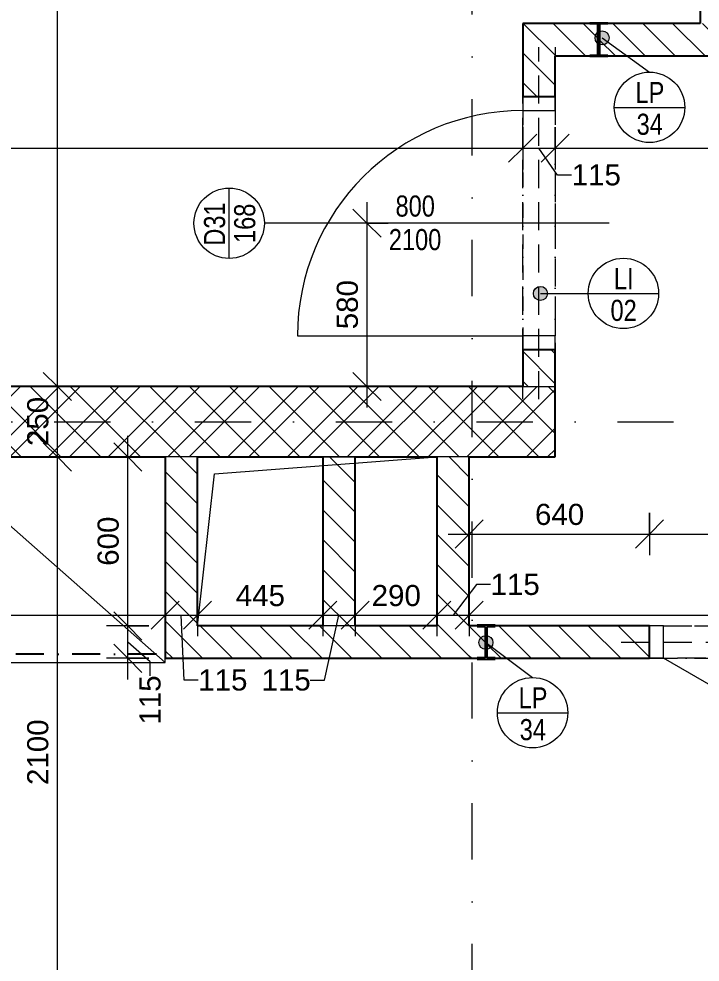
# Model space of a CAD drawing. Header units: millimetres. Extents: x -8380 to 43341, y -2985 to 58543.
# Drawn here: x 13661 to 16081, y 48883 to 52234 of the extents above; entities that cross this region are included whole.
import ezdxf

# ---------------------------------------------------------------- set-up
doc = ezdxf.new("R2010")
doc.units = ezdxf.units.MM
for name, pattern in [('HA_Dash_3mm-S1mm', [150, 100, -50]), ('HA_DashDot_10mm-S3mm', [500, 200, -150, 0, -150]), ('HA_DashDot_2_2mm-S0_6mm', [110, 50, -30, 0, -30]), ('HA_DashDot_4mm-S1mm', [200, 100, -50, 0, -50])]:
    doc.linetypes.add(name, pattern=pattern)
for name, color, linetype, lineweight in [('A-____-____-DIMS', 9, 'Continuous', 5), ('A-____-____-DIMS-50', 9, 'Continuous', 5), ('A-DETL-GENF-OTLN', 9, 'Continuous', 9), ('A-DOOR-____-IDEN', 9, 'Continuous', 9), ('A-DOOR-____-MCUT', 9, 'HA_DashDot_2_2mm-S0_6mm', 9), ('A-DOOR-____-OTLN', 9, 'Continuous', 9), ('A-DOOR-FRAM-MCUT', 9, 'Continuous', 9), ('A-FLOR-____-OVHD', 9, 'HA_DashDot_4mm-S1mm', 25), ('A-GENM-____-HDLN', 9, 'HA_Dash_3mm-S1mm', 9), ('A-GENM-____-IDEN', 9, 'Continuous', 9), ('A-GENM-____-OTLN', 9, 'Continuous', 9), ('A-WALL-____-MCUT', 9, 'Continuous', 25), ('A-WALL-____-PATT', 9, 'Continuous', 25), ('I-FURN-____-OTLN', 9, 'Continuous', 9), ('I-WALL-____-MCUT', 9, 'Continuous', 25), ('S-COLS-____-MCUT', 9, 'Continuous', 25), ('S-COLS-____-OTLN', 9, 'Continuous', 9), ('S-GRID-____-OTLN', 9, 'Continuous', 5)]:
    doc.layers.add(name, color=color, linetype=linetype, lineweight=lineweight)
doc.styles.add('Arial_1', font='arial.ttf', dxfattribs={"height": 75})
doc.styles.add('Arial_2', font='arial.ttf', dxfattribs={"width": 0.8, "height": 75})
doc.dimstyles.new('Inner_Dimensions_1', dxfattribs={"dimscale": 304.8, "dimtxt": 76.519455, "dimasz": 0.328084, "dimexe": 0.246063, "dimexo": 0.0625, "dimgap": 0.032808, "dimtad": 1, "dimdec": 0, "dimzin": 0, "dimdsep": 46, "dimtxsty": 'Arial_1', "dimblk1": 'OBLIQUE', "dimblk2": 'OBLIQUE', "dimsah": 1, "dimcen": 0.09, "dimdle": 0.246063, "dimazin": 0, "dimtfac": 1, "dimtdec": 4, "dimtix": 1, "dimtmove": 0, "dimatfit": 3, "dimfxl": 0.246063, "dimfxlon": 1, "dimtvp": 1, "dimtolj": 1, "dimtzin": 0, "dimlwd": 9, "dimlwe": 9, "dimarcsym": 2})
doc.dimstyles.new('Inner_Dimensions_2', dxfattribs={"dimscale": 304.8, "dimtxt": 76.519455, "dimasz": 0.328084, "dimexe": 0.246063, "dimexo": 0.0625, "dimgap": 0.032808, "dimtad": 1, "dimdec": 0, "dimzin": 0, "dimdsep": 46, "dimtxsty": 'Arial_1', "dimblk1": 'OBLIQUE', "dimblk2": 'OBLIQUE', "dimsah": 1, "dimcen": 0.09, "dimdle": 0.246063, "dimazin": 0, "dimtfac": 1, "dimtdec": 4, "dimtix": 1, "dimtmove": 1, "dimatfit": 3, "dimfxl": 0.246063, "dimfxlon": 1, "dimtvp": 1, "dimtolj": 1, "dimtzin": 0, "dimlwd": 9, "dimlwe": 9, "dimarcsym": 2})
pattern_1 = [(135, (0, 0), (-53.03301, -53.03301), [])]

# ---------------------------------------------------------------- blocks, each defined once
blk = doc.blocks.new('HA_DR_Single_Swing_Solid - In_BJ_800x2100-2124338-DPS_3NP - B')
at = {"layer": 'A-DOOR-____-MCUT'}
for p, q in [((-400, 57.5), (400, 57.5)), ((-400, -57.5), (400, -57.5))]:
    blk.add_line(p, q, dxfattribs=at)
at = {"layer": 'A-DOOR-____-OTLN', "lineweight": 5}
blk.add_line((400, -857.5), (400, -57.5), dxfattribs=at)
blk.add_arc((400, -57.5), 800, 180, 270, dxfattribs=at)
at = {"layer": 'A-DOOR-FRAM-MCUT'}
for p, q in [((-400, 57.5), (-450, 57.5)), ((-400, -57.5), (-400, 57.5)), ((450, 57.5), (400, 57.5)), ((400, 57.5), (400, -57.5)), ((-450, -57.5), (-400, -57.5)), ((400, -57.5), (450, -57.5))]:
    blk.add_line(p, q, dxfattribs=at)
blk = doc.blocks.new('HA_DR_Double_Swing_Solid - In_BJ_1200x2100_800-1670800-DPS_3NP - B')
at = {"layer": 'A-DOOR-____-MCUT'}
for p, q in [((-600, 57.5), (600, 57.5)), ((-600, -57.5), (600, -57.5))]:
    blk.add_line(p, q, dxfattribs=at)
at = {"layer": 'A-DOOR-____-OTLN', "lineweight": 5}
for p, q in [((-253.6, -257.5), (-600, -57.5)), ((600, -857.5), (600, -57.5))]:
    blk.add_line(p, q, dxfattribs=at)
for centre, radius, start, end in [((-600, -57.5), 400, 330, 0), ((600, -57.5), 800, 180, 270)]:
    blk.add_arc(centre, radius, start, end, dxfattribs=at)
at = {"layer": 'A-DOOR-FRAM-MCUT'}
for p, q in [((-600, 57.5), (-650, 57.5)), ((-600, -57.5), (-600, 57.5)), ((650, 57.5), (600, 57.5)), ((600, 57.5), (600, -57.5)), ((-650, -57.5), (-600, -57.5)), ((600, -57.5), (650, -57.5))]:
    blk.add_line(p, q, dxfattribs=at)
blk = doc.blocks.new('NAB_Šatní_skříň_ADNS - 730x2000xšířka-1716086-DPS_3NP - B')
at = {"layer": 'I-FURN-____-OTLN'}
for p, q in [((0, 730), (827.5, 0)), ((1655, 730), (0, 730)), ((0, 730), (0, 715.3)), ((827.5, 0), (1655, 730))]:
    blk.add_line(p, q, dxfattribs=at)
blk = doc.blocks.new('HA_GM_Shaft_Rectangle - Default-2138727-DPS_3NP - B')
at = {"layer": 'A-DETL-GENF-OTLN'}
for p, q in [((60, -60), (850, 0)), ((0, -600.3), (60, -60))]:
    blk.add_line(p, q, dxfattribs=at)
at = {"layer": 'A-GENM-____-OTLN'}
for p, q in [((0, -600.3), (0, 0)), ((0, 0), (850, 0)), ((850, 0), (850, -600.3)), ((850, -600.3), (0, -600.3))]:
    blk.add_line(p, q, dxfattribs=at)
blk = doc.blocks.new('TB_Porotherm KP11_5_1500mm - TB_Porotherm KP11_5_1500mm-1920557-DPS_3NP - B')
at = {"layer": 'A-GENM-____-HDLN'}
for p, q in [((-750, 57.5), (750, 57.5)), ((-750, 0), (750, 0)), ((750, -57.5), (-750, -57.5))]:
    blk.add_line(p, q, dxfattribs=at)
blk = doc.blocks.new('TB_Porotherm KP11_5_1250mm - TB_Porotherm KP11_5_1250mm-1919733-DPS_3NP - B')
at = {"layer": 'A-GENM-____-HDLN'}
for p, q in [((-625, 57.5), (625, 57.5)), ((-625, 0), (625, 0)), ((625, -57.5), (-625, -57.5))]:
    blk.add_line(p, q, dxfattribs=at)
blk = doc.blocks.new('HA_sCO_I_Parallel - IPE 120-2045981-DPS_3NP - B')
at = {"layer": 'S-COLS-____-MCUT'}
for p, q in [((32, 60), (-32, 60)), ((-32, 60), (-32, 55.6)), ((-32, 55.6), (-3.15, 55.6)), ((-3.15, 55.6), (-3.15, -55.6)), ((3.15, -55.6), (3.15, 55.6)), ((3.15, 55.6), (32, 55.6)), ((32, 55.6), (32, 60)), ((-32, -55.6), (-32, -60)), ((-3.15, -55.6), (-32, -55.6)), ((-32, -60), (32, -60)), ((32, -55.6), (3.15, -55.6)), ((32, -60), (32, -55.6))]:
    blk.add_line(p, q, dxfattribs=at)
blk = doc.blocks.new('HA_sCO_I_Parallel - IPE 120-1899490-DPS_3NP - B')
at = {"layer": 'S-COLS-____-MCUT'}
for p, q in [((-32, 60), (32, 60)), ((-32, 55.6), (-32, 60)), ((-3.15, 55.6), (-32, 55.6)), ((-3.15, -55.6), (-3.15, 55.6)), ((3.15, 55.6), (3.15, -55.6)), ((32, 55.6), (3.15, 55.6)), ((32, 60), (32, 55.6)), ((-32, -55.6), (-3.15, -55.6)), ((-32, -60), (-32, -55.6)), ((32, -60), (-32, -60)), ((3.15, -55.6), (32, -55.6)), ((32, -55.6), (32, -60))]:
    blk.add_line(p, q, dxfattribs=at)
blk = doc.blocks.new('DIMBLOCK37-DPS_3NP - B')
at = {"layer": 'A-____-____-DIMS-50', "lineweight": 9}
for p, q in [((11325.7, 51849.1), (11325.7, 51699.1)), ((11325.7, 51774.1), (11325.7, 51849.1)), ((15450.7, 51849.1), (15450.7, 51699.1)), ((15450.7, 51774.1), (15450.7, 51849.1)), ((11325.7, 51774.1), (11375.7, 51824.1)), ((15450.7, 51774.1), (15500.7, 51824.1)), ((11325.7, 51774.1), (11275.7, 51724.1)), ((11325.7, 51774.1), (15450.7, 51774.1)), ((15450.7, 51774.1), (15400.7, 51724.1))]:
    blk.add_line(p, q, dxfattribs=at)
at = {"layer": 'A-____-____-DIMS-50', "color": 0, "lineweight": 9, "insert": (13272.8, 51881.5), "char_height": 75, "width": 276.883, "attachment_point": 1, "line_spacing_factor": 0.941778, "style": 'Arial_1'}
blk.add_mtext('4125', dxfattribs=at)
blk = doc.blocks.new('_Oblique')
at = {"color": 0, "linetype": 'ByBlock', "lineweight": -2}
blk.add_line((-0.5, -0.5), (0.5, 0.5), dxfattribs=at)
blk = doc.blocks.new('DIMBLOCK38-DPS_3NP - B')
at = {"layer": 'A-____-____-DIMS-50', "lineweight": 9}
for p, q in [((15450.7, 51849.1), (15450.7, 51699.1)), ((15450.7, 51774.1), (15450.7, 51849.1)), ((15565.7, 51849.1), (15565.7, 51699.1)), ((15565.7, 51774.1), (15565.7, 51849.1)), ((15450.7, 51774.1), (15500.7, 51824.1)), ((15565.7, 51774.1), (15615.7, 51824.1)), ((15450.7, 51774.1), (15400.7, 51724.1)), ((15450.7, 51774.1), (15565.7, 51774.1)), ((15574.5, 51678.8), (15508.2, 51774.1)), ((15565.7, 51774.1), (15515.7, 51724.1)), ((15624.5, 51678.8), (15574.5, 51678.8))]:
    blk.add_line(p, q, dxfattribs=at)
at = {"layer": 'A-____-____-DIMS-50', "color": 0, "lineweight": 9, "insert": (15624.5, 51717.3), "char_height": 75, "width": 207.662, "attachment_point": 1, "line_spacing_factor": 0.941778, "style": 'Arial_1'}
blk.add_mtext('115', dxfattribs=at)
blk = doc.blocks.new('DIMBLOCK39-DPS_3NP - B')
at = {"layer": 'A-____-____-DIMS-50', "lineweight": 9}
for p, q in [((15565.7, 51849.1), (15565.7, 51699.1)), ((15565.7, 51774.1), (15565.7, 51849.1)), ((17300.7, 51849.1), (17300.7, 51699.1)), ((17300.7, 51774.1), (17300.7, 51849.1)), ((15565.7, 51774.1), (15615.7, 51824.1)), ((17300.7, 51774.1), (17350.7, 51824.1)), ((15565.7, 51774.1), (15515.7, 51724.1)), ((15565.7, 51774.1), (17300.7, 51774.1)), ((17300.7, 51774.1), (17250.7, 51724.1))]:
    blk.add_line(p, q, dxfattribs=at)
at = {"layer": 'A-____-____-DIMS-50', "color": 0, "lineweight": 9, "insert": (16317.8, 51881.5), "char_height": 75, "width": 276.883, "attachment_point": 1, "line_spacing_factor": 0.941778, "style": 'Arial_1'}
blk.add_mtext('1735', dxfattribs=at)
blk = doc.blocks.new('HA_TAG_Door_TypeMark_wDimensions - Scale50_Left with Bouble-921048-DPS_3NP - B')
at = {"layer": 'A-DOOR-____-IDEN'}
for p, q in [((-2.5, 22), (2.5, 22)), ((0, -5), (0, 19.5))]:
    blk.add_line(p, q, dxfattribs=at)
blk.add_circle((0, 22), 2.5, dxfattribs=at)
blk = doc.blocks.new('DIMBLOCK126-DPS_3NP - B')
at = {"layer": 'A-____-____-DIMS-50', "lineweight": 9}
for p, q in [((14897.7, 51582.7), (14897.7, 50852.7)), ((14897.7, 51507.7), (14847.7, 51557.7)), ((14972.7, 51507.7), (14822.7, 51507.7)), ((14897.7, 51507.7), (14947.7, 51457.7)), ((14897.7, 51507.7), (14972.7, 51507.7)), ((14897.7, 50927.7), (14847.7, 50977.7)), ((14972.7, 50927.7), (14822.7, 50927.7)), ((14897.7, 50927.7), (14947.7, 50877.7)), ((14897.7, 50927.7), (14972.7, 50927.7))]:
    blk.add_line(p, q, dxfattribs=at)
at = {"layer": 'A-____-____-DIMS-50', "color": 0, "lineweight": 9, "insert": (14790.3, 51131.2), "char_height": 75, "width": 207.662, "attachment_point": 1, "rotation": 90, "line_spacing_factor": 0.941778, "style": 'Arial_1'}
blk.add_mtext('580', dxfattribs=at)
blk = doc.blocks.new('DIMBLOCK132-DPS_3NP - B')
at = {"layer": 'A-____-____-DIMS-50', "lineweight": 9}
for p, q in [((12525.7, 50190.5), (12525.7, 50040.5)), ((12525.7, 50115.5), (12525.7, 50190.5)), ((14180.7, 50190.5), (14180.7, 50040.5)), ((14180.7, 50115.5), (14180.7, 50190.5)), ((12525.7, 50115.5), (12575.7, 50165.5)), ((14180.7, 50115.5), (14230.7, 50165.5)), ((12525.7, 50115.5), (12475.7, 50065.5)), ((12525.7, 50115.5), (14180.7, 50115.5)), ((14180.7, 50115.5), (14130.7, 50065.5))]:
    blk.add_line(p, q, dxfattribs=at)
at = {"layer": 'A-____-____-DIMS-50', "color": 0, "lineweight": 9, "insert": (13237.8, 50222.9), "char_height": 75, "width": 276.883, "attachment_point": 1, "line_spacing_factor": 0.941778, "style": 'Arial_1'}
blk.add_mtext('1655', dxfattribs=at)
blk = doc.blocks.new('DIMBLOCK133-DPS_3NP - B')
at = {"layer": 'A-____-____-DIMS-50', "lineweight": 9}
for p, q in [((14180.7, 50190.5), (14180.7, 50040.5)), ((14180.7, 50115.5), (14180.7, 50190.5)), ((14295.7, 50190.5), (14295.7, 50040.5)), ((14295.7, 50115.5), (14295.7, 50190.5)), ((14180.7, 50115.5), (14230.7, 50165.5)), ((14295.7, 50115.5), (14345.7, 50165.5)), ((14180.7, 50115.5), (14130.7, 50065.5)), ((14180.7, 50115.5), (14295.7, 50115.5)), ((14248.4, 49884.4), (14238.2, 50115.5)), ((14295.7, 50115.5), (14245.7, 50065.5)), ((14298.4, 49884.4), (14248.4, 49884.4))]:
    blk.add_line(p, q, dxfattribs=at)
at = {"layer": 'A-____-____-DIMS-50', "color": 0, "lineweight": 9, "insert": (14298.4, 49923), "char_height": 75, "width": 207.662, "attachment_point": 1, "line_spacing_factor": 0.941778, "style": 'Arial_1'}
blk.add_mtext('115', dxfattribs=at)
blk = doc.blocks.new('DIMBLOCK134-DPS_3NP - B')
at = {"layer": 'A-____-____-DIMS-50', "lineweight": 9}
for p, q in [((14295.7, 50190.5), (14295.7, 50040.5)), ((14295.7, 50115.5), (14295.7, 50190.5)), ((14740.7, 50190.5), (14740.7, 50040.5)), ((14740.7, 50115.5), (14740.7, 50190.5)), ((14295.7, 50115.5), (14345.7, 50165.5)), ((14740.7, 50115.5), (14790.7, 50165.5)), ((14295.7, 50115.5), (14245.7, 50065.5)), ((14295.7, 50115.5), (14740.7, 50115.5)), ((14740.7, 50115.5), (14690.7, 50065.5))]:
    blk.add_line(p, q, dxfattribs=at)
at = {"layer": 'A-____-____-DIMS-50', "color": 0, "lineweight": 9, "insert": (14431.7, 50222.9), "char_height": 75, "width": 207.662, "attachment_point": 1, "line_spacing_factor": 0.941778, "style": 'Arial_1'}
blk.add_mtext('445', dxfattribs=at)
blk = doc.blocks.new('DIMBLOCK135-DPS_3NP - B')
at = {"layer": 'A-____-____-DIMS-50', "lineweight": 9}
for p, q in [((14740.7, 50190.5), (14740.7, 50040.5)), ((14740.7, 50115.5), (14740.7, 50190.5)), ((14855.7, 50190.5), (14855.7, 50040.5)), ((14855.7, 50115.5), (14855.7, 50190.5)), ((14740.7, 50115.5), (14790.7, 50165.5)), ((14855.7, 50115.5), (14905.7, 50165.5)), ((14740.7, 50115.5), (14690.7, 50065.5)), ((14740.7, 50115.5), (14855.7, 50115.5)), ((14746.3, 49884.4), (14798.2, 50115.5)), ((14855.7, 50115.5), (14805.7, 50065.5)), ((14696.3, 49884.4), (14746.3, 49884.4))]:
    blk.add_line(p, q, dxfattribs=at)
at = {"layer": 'A-____-____-DIMS-50', "color": 0, "lineweight": 9, "insert": (14523.2, 49923), "char_height": 75, "width": 207.662, "attachment_point": 1, "line_spacing_factor": 0.941778, "style": 'Arial_1'}
blk.add_mtext('115', dxfattribs=at)
blk = doc.blocks.new('DIMBLOCK136-DPS_3NP - B')
at = {"layer": 'A-____-____-DIMS-50', "lineweight": 9}
for p, q in [((14855.7, 50190.5), (14855.7, 50040.5)), ((14855.7, 50115.5), (14855.7, 50190.5)), ((15145.7, 50190.5), (15145.7, 50040.5)), ((15145.7, 50115.5), (15145.7, 50190.5)), ((14855.7, 50115.5), (14905.7, 50165.5)), ((15145.7, 50115.5), (15195.7, 50165.5)), ((14855.7, 50115.5), (14805.7, 50065.5)), ((14855.7, 50115.5), (15145.7, 50115.5)), ((15145.7, 50115.5), (15095.7, 50065.5))]:
    blk.add_line(p, q, dxfattribs=at)
at = {"layer": 'A-____-____-DIMS-50', "color": 0, "lineweight": 9, "insert": (14914.2, 50222.9), "char_height": 75, "width": 207.662, "attachment_point": 1, "line_spacing_factor": 0.941778, "style": 'Arial_1'}
blk.add_mtext('290', dxfattribs=at)
blk = doc.blocks.new('DIMBLOCK137-DPS_3NP - B')
at = {"layer": 'A-____-____-DIMS-50', "lineweight": 9}
for p, q in [((15286.5, 50224), (15203.2, 50115.5)), ((15336.5, 50224), (15286.5, 50224)), ((15145.7, 50190.5), (15145.7, 50040.5)), ((15145.7, 50115.5), (15145.7, 50190.5)), ((15260.7, 50190.5), (15260.7, 50040.5)), ((15260.7, 50115.5), (15260.7, 50190.5)), ((15145.7, 50115.5), (15195.7, 50165.5)), ((15260.7, 50115.5), (15310.7, 50165.5)), ((15145.7, 50115.5), (15095.7, 50065.5)), ((15145.7, 50115.5), (15260.7, 50115.5)), ((15260.7, 50115.5), (15210.7, 50065.5))]:
    blk.add_line(p, q, dxfattribs=at)
at = {"layer": 'A-____-____-DIMS-50', "color": 0, "lineweight": 9, "insert": (15336.5, 50262.5), "char_height": 75, "width": 207.662, "attachment_point": 1, "line_spacing_factor": 0.941778, "style": 'Arial_1'}
blk.add_mtext('115', dxfattribs=at)
blk = doc.blocks.new('DIMBLOCK138-DPS_3NP - B')
at = {"layer": 'A-____-____-DIMS-50', "lineweight": 9}
for p, q in [((15260.7, 50190.5), (15260.7, 50040.5)), ((15260.7, 50115.5), (15260.7, 50190.5)), ((17300.7, 50190.5), (17300.7, 50040.5)), ((17300.7, 50115.5), (17300.7, 50190.5)), ((15260.7, 50115.5), (15310.7, 50165.5)), ((17300.7, 50115.5), (17350.7, 50165.5)), ((15260.7, 50115.5), (15210.7, 50065.5)), ((15260.7, 50115.5), (17375.7, 50115.5)), ((17300.7, 50115.5), (17250.7, 50065.5))]:
    blk.add_line(p, q, dxfattribs=at)
at = {"layer": 'A-____-____-DIMS-50', "color": 0, "lineweight": 9, "insert": (16165.3, 50222.9), "char_height": 75, "width": 276.883, "attachment_point": 1, "line_spacing_factor": 0.941778, "style": 'Arial_1'}
blk.add_mtext('2040', dxfattribs=at)
blk = doc.blocks.new('DIMBLOCK141-DPS_3NP - B')
at = {"layer": 'A-____-____-DIMS-50', "lineweight": 9}
for p, q in [((14048.2, 50077.4), (13998.2, 50127.4)), ((14123.2, 50077.4), (13973.2, 50077.4)), ((14048.2, 49887.4), (14048.2, 50077.4)), ((14048.2, 50077.4), (14098.2, 50027.4)), ((14048.2, 50077.4), (14123.2, 50077.4)), ((14048.2, 49962.4), (13998.2, 50012.4)), ((14128.1, 49949.9), (14048.2, 50019.9)), ((14123.2, 49962.4), (13973.2, 49962.4)), ((14048.2, 49962.4), (14098.2, 49912.4)), ((14048.2, 49962.4), (14123.2, 49962.4)), ((14128.1, 49899.9), (14128.1, 49949.9))]:
    blk.add_line(p, q, dxfattribs=at)
at = {"layer": 'A-____-____-DIMS-50', "color": 0, "lineweight": 9, "insert": (14089.6, 49726.9), "char_height": 75, "width": 207.662, "attachment_point": 1, "rotation": 90, "line_spacing_factor": 0.941778, "style": 'Arial_1'}
blk.add_mtext('115', dxfattribs=at)
blk = doc.blocks.new('DIMBLOCK142-DPS_3NP - B')
at = {"layer": 'A-____-____-DIMS-50', "lineweight": 9}
for p, q in [((14048.2, 50677.7), (13998.2, 50727.7)), ((14048.2, 50077.4), (14048.2, 50752.7)), ((14123.2, 50677.7), (13973.2, 50677.7)), ((14048.2, 50677.7), (14098.2, 50627.7)), ((14048.2, 50677.7), (14123.2, 50677.7)), ((14048.2, 50077.4), (13998.2, 50127.4)), ((14123.2, 50077.4), (13973.2, 50077.4)), ((14048.2, 50077.4), (14098.2, 50027.4)), ((14048.2, 50077.4), (14123.2, 50077.4))]:
    blk.add_line(p, q, dxfattribs=at)
at = {"layer": 'A-____-____-DIMS-50', "color": 0, "lineweight": 9, "insert": (13940.9, 50291), "char_height": 75, "width": 207.662, "attachment_point": 1, "rotation": 90, "line_spacing_factor": 0.941778, "style": 'Arial_1'}
blk.add_mtext('600', dxfattribs=at)
blk = doc.blocks.new('DIMBLOCK165-DPS_3NP - B')
at = {"layer": 'A-____-____-DIMS-50', "lineweight": 9}
for p, q in [((13798.2, 50677.7), (13748.2, 50727.7)), ((13723.2, 50677.7), (13873.2, 50677.7)), ((13798.2, 50677.7), (13723.2, 50677.7)), ((13798.2, 48577.7), (13798.2, 50677.7)), ((13798.2, 50677.7), (13848.2, 50627.7)), ((13798.2, 48577.7), (13748.2, 48627.7)), ((13723.2, 48577.7), (13873.2, 48577.7)), ((13798.2, 48577.7), (13723.2, 48577.7)), ((13798.2, 48577.7), (13848.2, 48527.7))]:
    blk.add_line(p, q, dxfattribs=at)
at = {"layer": 'A-____-____-DIMS-50', "color": 0, "lineweight": 9, "insert": (13690.9, 49512.4), "char_height": 75, "width": 276.883, "attachment_point": 1, "rotation": 90, "line_spacing_factor": 0.941778, "style": 'Arial_1'}
blk.add_mtext('2100', dxfattribs=at)
blk = doc.blocks.new('DIMBLOCK166-DPS_3NP - B')
at = {"layer": 'A-____-____-DIMS-50', "lineweight": 9}
for p, q in [((13798.2, 50927.7), (13748.2, 50977.7)), ((13723.2, 50927.7), (13873.2, 50927.7)), ((13798.2, 50927.7), (13723.2, 50927.7)), ((13798.2, 50677.7), (13798.2, 50927.7)), ((13798.2, 50927.7), (13848.2, 50877.7)), ((13798.2, 50677.7), (13748.2, 50727.7)), ((13723.2, 50677.7), (13873.2, 50677.7)), ((13798.2, 50677.7), (13723.2, 50677.7)), ((13798.2, 50677.7), (13848.2, 50627.7))]:
    blk.add_line(p, q, dxfattribs=at)
at = {"layer": 'A-____-____-DIMS-50', "color": 0, "lineweight": 9, "insert": (13690.9, 50716.2), "char_height": 75, "width": 207.662, "attachment_point": 1, "rotation": 90, "line_spacing_factor": 0.941778, "style": 'Arial_1'}
blk.add_mtext('250', dxfattribs=at)
blk = doc.blocks.new('DIMBLOCK167-DPS_3NP - B')
at = {"layer": 'A-____-____-DIMS-50', "lineweight": 9}
for p, q in [((13798.2, 50927.7), (13798.2, 55560.2)), ((13798.2, 55485.2), (13748.2, 55535.2)), ((13723.2, 55485.2), (13873.2, 55485.2)), ((13798.2, 55485.2), (13723.2, 55485.2)), ((13798.2, 55485.2), (13848.2, 55435.2)), ((13798.2, 50927.7), (13748.2, 50977.7)), ((13723.2, 50927.7), (13873.2, 50927.7)), ((13798.2, 50927.7), (13723.2, 50927.7)), ((13798.2, 50927.7), (13848.2, 50877.7))]:
    blk.add_line(p, q, dxfattribs=at)
at = {"layer": 'A-____-____-DIMS-50', "color": 0, "lineweight": 9, "insert": (13690.9, 53091.1), "char_height": 75, "width": 276.883, "attachment_point": 1, "rotation": 90, "line_spacing_factor": 0.941778, "style": 'Arial_1'}
blk.add_mtext('4558', dxfattribs=at)
blk = doc.blocks.new('DIMBLOCK173-DPS_3NP - B')
at = {"layer": 'A-____-____-DIMS-50', "lineweight": 9}
for p, q in [((15260.7, 50478.7), (15260.7, 50328.7)), ((15260.7, 50403.7), (15260.7, 50478.7)), ((15900.7, 50478.7), (15900.7, 50328.7)), ((15900.7, 50403.7), (15900.7, 50478.7)), ((15260.7, 50403.7), (15310.7, 50453.7)), ((15900.7, 50403.7), (15950.7, 50453.7)), ((15185.7, 50403.7), (15900.7, 50403.7)), ((15260.7, 50403.7), (15210.7, 50353.7)), ((15900.7, 50403.7), (15850.7, 50353.7))]:
    blk.add_line(p, q, dxfattribs=at)
at = {"layer": 'A-____-____-DIMS-50', "color": 0, "lineweight": 9, "insert": (15494.2, 50511.1), "char_height": 75, "width": 207.662, "attachment_point": 1, "line_spacing_factor": 0.941778, "style": 'Arial_1'}
blk.add_mtext('640', dxfattribs=at)
blk = doc.blocks.new('DIMBLOCK174-DPS_3NP - B')
at = {"layer": 'A-____-____-DIMS-50', "lineweight": 9}
for p, q in [((15900.7, 50478.7), (15900.7, 50328.7)), ((15900.7, 50403.7), (15900.7, 50478.7)), ((17200.7, 50478.7), (17200.7, 50328.7)), ((17200.7, 50403.7), (17200.7, 50478.7)), ((15900.7, 50403.7), (15950.7, 50453.7)), ((17200.7, 50403.7), (17250.7, 50453.7)), ((15900.7, 50403.7), (15850.7, 50353.7)), ((15900.7, 50403.7), (17200.7, 50403.7)), ((17200.7, 50403.7), (17150.7, 50353.7))]:
    blk.add_line(p, q, dxfattribs=at)
at = {"layer": 'A-____-____-DIMS-50', "color": 0, "lineweight": 9, "insert": (16435.3, 50511.1), "char_height": 75, "width": 276.883, "attachment_point": 1, "line_spacing_factor": 0.941778, "style": 'Arial_1'}
blk.add_mtext('1300', dxfattribs=at)
blk = doc.blocks.new('HA_TAG_GM_Products - Generic-588599-DPS_3NP - B')
at = {"layer": 'A-GENM-____-IDEN'}
blk.add_line((-2.5, 0), (2.5, 0), dxfattribs=at)
blk.add_circle((0, 0), 2.5, dxfattribs=at)

msp = doc.modelspace()

# ---------------------------------------------------------------- hatches: boundary and pattern name
at = {"layer": 'A-GENM-____-IDEN'}
h = msp.add_hatch(color=256, dxfattribs=at)
edge = h.paths.add_edge_path()
edge.add_arc((15732.5, 52166.2), 25, 0, 360)
h = msp.add_hatch(color=256, dxfattribs=at)
edge = h.paths.add_edge_path()
edge.add_arc((15513.6, 51258.4), 25, 0, 360)
h = msp.add_hatch(color=256, dxfattribs=at)
edge = h.paths.add_edge_path()
edge.add_arc((15319.9, 50018.6), 25, 0, 360)
at = {"layer": 'A-WALL-____-PATT', "lineweight": 5}
h = msp.add_hatch(dxfattribs=at)
h.set_pattern_fill('FP_6', color=256, style=0, pattern_type=2)
h.set_pattern_definition(pattern_1)
h.paths.add_polyline_path([(20720.7, 52102.4), (20720.7, 52217.4), (18752.7, 52217.4), (18752.7, 52215.5), (18723.8, 52215.5), (18723.8, 52104.3), (18752.7, 52104.3), (18752.7, 52102.4), (19694.8, 52102.4)])
h.paths.add_polyline_path([(15752.7, 52102.4), (16295.7, 52102.4), (16295.7, 52217.4), (15752.7, 52217.4), (15752.7, 52215.5), (15723.8, 52215.5), (15723.8, 52104.3), (15752.7, 52104.3)])
h.paths.add_polyline_path([(15450.7, 52102.4), (15688.7, 52102.4), (15688.7, 52104.3), (15717.5, 52104.3), (15717.5, 52215.5), (15688.7, 52215.5), (15688.7, 52217.4), (15450.7, 52217.4)])
h.paths.add_polyline_path([(17415.7, 52102.4), (18688.7, 52102.4), (18688.7, 52104.3), (18717.5, 52104.3), (18717.5, 52215.5), (18688.7, 52215.5), (18688.7, 52217.4), (17195.7, 52217.4), (17195.7, 52102.4), (17300.7, 52102.4)])
h = msp.add_hatch(dxfattribs=at)
h.set_pattern_fill('FP_6', color=256, style=0, pattern_type=2)
h.set_pattern_definition(pattern_1)
h.paths.add_polyline_path([(15565.7, 50927.7), (15565.7, 51057.7), (15450.7, 51057.7), (15450.7, 50927.7)])
h.paths.add_polyline_path([(15565.7, 51957.7), (15565.7, 52102.4), (15450.7, 52102.4), (15450.7, 51957.7)])
h = msp.add_hatch(dxfattribs=at)
h.set_pattern_fill('FP_5', color=256, style=0, pattern_type=2)
h.set_pattern_definition([(45, (0, 0), (-106.066, 106.066), []), (45, (75, 0), (-106.066, 106.066), []), (315, (0, 0), (70.71068, 70.71068), [])])
h.paths.add_polyline_path([(14740.7, 50677.7), (15565.7, 50677.7), (15565.7, 50927.7), (10975.7, 50927.7), (10975.7, 50677.7), (14295.7, 50677.7)])
h.paths.add_polyline_path([(9975.7, 50677.7), (9975.7, 50927.7), (4300.7, 50927.7), (4300.7, 50677.7), (8925.7, 50677.7)])
h.paths.add_polyline_path([(2275.7, 50677.7), (3300.7, 50677.7), (3300.7, 50927.7), (-804.3, 50927.7), (-804.3, 50677.7), (2160.7, 50677.7)])
h = msp.add_hatch(dxfattribs=at)
h.set_pattern_fill('FP_6', color=256, style=0, pattern_type=2)
h.set_pattern_definition(pattern_1)
h.paths.add_polyline_path([(14180.7, 50077.4), (14295.7, 50077.4), (14295.7, 50677.7), (14180.7, 50677.7)])
h = msp.add_hatch(dxfattribs=at)
h.set_pattern_fill('FP_6', color=256, style=0, pattern_type=2)
h.set_pattern_definition(pattern_1)
h.paths.add_polyline_path([(14740.7, 50077.4), (14855.7, 50077.4), (14855.7, 50677.7), (14740.7, 50677.7)])
h = msp.add_hatch(dxfattribs=at)
h.set_pattern_fill('FP_6', color=256, style=0, pattern_type=2)
h.set_pattern_definition(pattern_1)
h.paths.add_polyline_path([(15260.7, 49962.4), (15260.7, 50677.7), (15145.7, 50677.7), (15145.7, 49962.4), (15161.8, 49962.4)])
h = msp.add_hatch(dxfattribs=at)
h.set_pattern_fill('FP_6', color=256, style=0, pattern_type=2)
h.set_pattern_definition(pattern_1)
h.paths.add_polyline_path([(14180.7, 49962.4), (15145.7, 49962.4), (15145.7, 50077.4), (14180.7, 50077.4)])
h = msp.add_hatch(dxfattribs=at)
h.set_pattern_fill('FP_6', color=256, style=0, pattern_type=2)
h.set_pattern_definition(pattern_1)
h.paths.add_polyline_path([(19855.7, 49962.4), (19855.7, 50077.4), (18002.7, 50077.4), (18002.7, 50075.5), (17973.8, 50075.5), (17973.8, 49964.3), (18002.7, 49964.3), (18002.7, 49962.4), (19694.8, 49962.4)])
h.paths.add_polyline_path([(15900.7, 49962.4), (15900.7, 50077.4), (15352.7, 50077.4), (15352.7, 50075.5), (15323.8, 50075.5), (15323.8, 49964.3), (15352.7, 49964.3), (15352.7, 49962.4)])
h.paths.add_polyline_path([(17200.7, 49962.4), (17938.7, 49962.4), (17938.7, 49964.3), (17967.5, 49964.3), (17967.5, 50075.5), (17938.7, 50075.5), (17938.7, 50077.4), (17200.7, 50077.4)])
h.paths.add_polyline_path([(15260.7, 49962.4), (15288.7, 49962.4), (15288.7, 49964.3), (15317.5, 49964.3), (15317.5, 50075.5), (15288.7, 50075.5), (15288.7, 50077.4), (15260.7, 50077.4), (15260.7, 49964.3)])

# ---------------------------------------------------------------- linework, layer by layer
at = {"layer": 'A-FLOR-____-OVHD'}
msp.add_line((14150.7, 49977.7), (13445.7, 49977.7), dxfattribs=at)
at = {"layer": 'A-GENM-____-IDEN'}
for p, q in [((15732.5, 52166.2), (15901, 52044.4)), ((15513.6, 51258.4), (15683.3, 51258.4)), ((15319.9, 50018.6), (15485.8, 49894.2))]:
    msp.add_line(p, q, dxfattribs=at)
for centre in [(15732.5, 52166.2), (15513.6, 51258.4), (15319.9, 50018.6)]:
    msp.add_circle(centre, 25, dxfattribs=at)
at = {"layer": 'A-WALL-____-MCUT', "lineweight": 9}
for p, q in [((15450.7, 50927.7), (15565.7, 50927.7)), ((14295.7, 50677.7), (14180.7, 50677.7)), ((14855.7, 50677.7), (14740.7, 50677.7)), ((15260.7, 50677.7), (15145.7, 50677.7))]:
    msp.add_line(p, q, dxfattribs=at)
at = {"layer": 'I-WALL-____-MCUT'}
for p, q in [((16080.7, 55485.2), (16080.7, 52217.4)), ((15688.7, 52217.4), (15450.7, 52217.4)), ((15450.7, 52217.4), (15450.7, 51957.7)), ((16080.7, 52217.4), (15752.7, 52217.4)), ((15565.7, 52102.4), (15688.7, 52102.4)), ((15565.7, 51957.7), (15565.7, 52102.4)), ((15752.7, 52102.4), (16295.7, 52102.4)), ((15450.7, 51957.7), (15565.7, 51957.7)), ((15450.7, 51057.7), (15450.7, 50927.7)), ((15565.7, 51057.7), (15450.7, 51057.7)), ((15565.7, 50677.7), (15565.7, 51057.7)), ((15450.7, 50927.7), (11325.7, 50927.7)), ((12525.7, 50677.7), (14180.7, 50677.7)), ((14180.7, 50677.7), (14180.7, 49962.4)), ((14295.7, 50077.4), (14295.7, 50677.7)), ((14295.7, 50677.7), (14740.7, 50677.7)), ((14740.7, 50677.7), (14740.7, 50077.4)), ((14855.7, 50077.4), (14855.7, 50677.7)), ((14855.7, 50677.7), (15145.7, 50677.7)), ((15145.7, 50677.7), (15145.7, 50077.4)), ((15260.7, 50077.4), (15260.7, 50677.7)), ((15260.7, 50677.7), (15565.7, 50677.7)), ((14740.7, 50077.4), (14295.7, 50077.4)), ((15145.7, 50077.4), (14855.7, 50077.4)), ((15288.7, 50077.4), (15260.7, 50077.4)), ((15900.7, 50077.4), (15352.7, 50077.4)), ((15900.7, 49962.4), (15900.7, 50077.4)), ((14180.7, 49962.4), (15288.7, 49962.4)), ((15352.7, 49962.4), (15900.7, 49962.4))]:
    msp.add_line(p, q, dxfattribs=at)
at = {"layer": 'S-GRID-____-OTLN', "linetype": 'HA_DashDot_10mm-S3mm', "lineweight": 9}
for p, q in [((15270.7, 37745.7), (15270.7, 56942.9)), ((-6717.8, 50802.7), (21438.5, 50802.7))]:
    msp.add_line(p, q, dxfattribs=at)

# ---------------------------------------------------------------- block references
at = {"layer": 'A-DOOR-____-IDEN', "xscale": 49.99999999999998, "yscale": 49.99999999999998, "zscale": 49.99999999999998, "rotation": 89.99999999999991}
msp.add_blockref('HA_TAG_Door_TypeMark_wDimensions - Scale50_Left with Bouble-921048-DPS_3NP - B', (15508.2, 51507.7), dxfattribs=at)
at = {"layer": 'A-DOOR-____-OTLN', "rotation": 270.0000000000002}
msp.add_blockref('HA_DR_Single_Swing_Solid - In_BJ_800x2100-2124338-DPS_3NP - B', (15508.2, 51507.7), dxfattribs=at)
at = {"layer": 'A-DOOR-____-OTLN'}
msp.add_blockref('HA_DR_Double_Swing_Solid - In_BJ_1200x2100_800-1670800-DPS_3NP - B', (16550.7, 50019.9), dxfattribs=at)
at = {"layer": 'A-GENM-____-IDEN', "xscale": 49.99999999999998, "yscale": 49.99999999999998, "zscale": 49.99999999999998}
for p in [(15901, 51919.4), (15808.3, 51258.4), (15485.8, 49769.2)]:
    msp.add_blockref('HA_TAG_GM_Products - Generic-588599-DPS_3NP - B', p, dxfattribs=at)
at = {"layer": 'A-GENM-____-OTLN', "rotation": 89.9999999999984}
msp.add_blockref('TB_Porotherm KP11_5_1250mm - TB_Porotherm KP11_5_1250mm-1919733-DPS_3NP - B', (15508.2, 51507.7), dxfattribs=at)
at = {"layer": 'A-GENM-____-OTLN', "lineweight": 5}
msp.add_blockref('HA_GM_Shaft_Rectangle - Default-2138727-DPS_3NP - B', (14295.7, 50677.7), dxfattribs=at)
at = {"layer": 'A-GENM-____-OTLN'}
msp.add_blockref('TB_Porotherm KP11_5_1500mm - TB_Porotherm KP11_5_1500mm-1920557-DPS_3NP - B', (16550.7, 50019.9), dxfattribs=at)
at = {"layer": 'I-FURN-____-OTLN', "rotation": 180}
msp.add_blockref('NAB_Šatní_skříň_ADNS - 730x2000xšířka-1716086-DPS_3NP - B', (14180.7, 50677.7), dxfattribs=at)
at = {"layer": 'S-COLS-____-OTLN', "rotation": 180}
msp.add_blockref('HA_sCO_I_Parallel - IPE 120-1899490-DPS_3NP - B', (15720.7, 52159.9), dxfattribs=at)
at = {"layer": 'S-COLS-____-OTLN'}
msp.add_blockref('HA_sCO_I_Parallel - IPE 120-2045981-DPS_3NP - B', (15320.7, 50019.9), dxfattribs=at)

# ---------------------------------------------------------------- texts
at = {"layer": 'A-DOOR-____-IDEN', "lineweight": 5, "char_height": 75, "attachment_point": 1, "style": 'Arial_2'}
for s, insert, width in [('800', (14999, 51606.3), 173.164), ('2100', (14975.2, 51487.2), 230.886)]:
    msp.add_mtext(s, dxfattribs=dict(at, insert=insert, width=width))
at = {"layer": 'A-DOOR-____-IDEN', "lineweight": 5, "char_height": 75, "attachment_point": 1, "rotation": 90, "style": 'Arial_2'}
for s, insert, width in [('D31', (14318.8, 51428), 189.198), ('168', (14425.9, 51437.5), 173.164)]:
    msp.add_mtext(s, dxfattribs=dict(at, insert=insert, width=width))
at = {"layer": 'A-GENM-____-IDEN', "lineweight": 5, "char_height": 75, "attachment_point": 1, "style": 'Arial_2'}
for s, insert, width in [('LP', (15851.1, 52009.5), 125.063), ('34', (15855.1, 51896.8), 115.443), ('LI', (15774.4, 51348.5), 86.582), ('02', (15762.4, 51235.8), 115.443), ('LP', (15436, 49859.3), 125.063), ('34', (15440, 49746.6), 115.443)]:
    msp.add_mtext(s, dxfattribs=dict(at, insert=insert, width=width))

# ---------------------------------------------------------------- dimensions: what is measured, and where the dimension line sits
at = {"layer": 'A-____-____-DIMS', "lineweight": 9}
for base, p1, p2, override, picture, middle in [((13798.227556, 55485.2219663), (13723.227556, 50927.7219663), (13723.227556, 55485.2219663), {"dimpost": '<>', "dimfxl": 4557.5}, 'DIMBLOCK167-DPS_3NP - B', (13749.9345817, 53206.4719663)), ((14897.7, 50927.7), (14972.7, 51507.7), (14972.7, 50927.7), {"dimpost": '<>', "dimfxl": 580}, 'DIMBLOCK126-DPS_3NP - B', (14849.4, 51217.7)), ((13798.2, 50927.7), (13723.2, 50677.7), (13723.2, 50927.7), {"dimpost": '<>', "dimfxl": 250}, 'DIMBLOCK166-DPS_3NP - B', (13749.9, 50802.7)), ((13798.2, 50677.7), (13723.2, 48577.7), (13723.2, 50677.7), {"dimpost": '<>', "dimfxl": 2100}, 'DIMBLOCK165-DPS_3NP - B', (13749.9, 49627.7)), ((14048.2, 50677.7), (14123.2, 50077.4), (14123.2, 50677.7), {"dimpost": '<>', "dimfxl": 600.339371}, 'DIMBLOCK142-DPS_3NP - B', (13999.9, 50377.6))]:
    dim = msp.add_linear_dim(base=base, p1=p1, p2=p2, angle=90, dimstyle='Inner_Dimensions_1', override=override, dxfattribs=at)
    dim.commit()
    dim.dimension.update_dxf_attribs({"geometry": picture, "text_midpoint": middle})
for base, p1, p2, override, picture, middle in [((15450.7, 51774.1), (11325.7, 51849.1), (15450.7, 51849.1), {"dimpost": '<>', "dimfxl": 4125}, 'DIMBLOCK37-DPS_3NP - B', (13388.2, 51822.4)), ((17300.7, 51774.1), (15565.7, 51849.1), (17300.7, 51849.1), {"dimpost": '<>', "dimfxl": 1735}, 'DIMBLOCK39-DPS_3NP - B', (16433.2, 51822.5)), ((15900.7, 50403.7), (15260.7, 50478.7), (15900.7, 50478.7), {"dimpost": '<>', "dimfxl": 640}, 'DIMBLOCK173-DPS_3NP - B', (15580.7, 50452)), ((17200.7, 50403.7), (15900.7, 50478.7), (17200.7, 50478.7), {"dimpost": '<>', "dimfxl": 1300}, 'DIMBLOCK174-DPS_3NP - B', (16550.7, 50452)), ((14180.7, 50115.5), (12525.7, 50190.5), (14180.7, 50190.5), {"dimpost": '<>', "dimfxl": 1655}, 'DIMBLOCK132-DPS_3NP - B', (13353.2, 50163.8)), ((14740.7, 50115.5), (14295.7, 50190.5), (14740.7, 50190.5), {"dimpost": '<>', "dimfxl": 445}, 'DIMBLOCK134-DPS_3NP - B', (14518.2, 50163.7)), ((15145.7, 50115.5), (14855.7, 50190.5), (15145.7, 50190.5), {"dimpost": '<>', "dimfxl": 290}, 'DIMBLOCK136-DPS_3NP - B', (15000.7, 50163.8)), ((17300.7, 50115.5), (15260.7, 50190.5), (17300.7, 50190.5), {"dimpost": '<>', "dimfxl": 2040}, 'DIMBLOCK138-DPS_3NP - B', (16280.7, 50163.8))]:
    dim = msp.add_linear_dim(base=base, p1=p1, p2=p2, dimstyle='Inner_Dimensions_1', override=override, dxfattribs=at)
    dim.commit()
    dim.dimension.update_dxf_attribs({"geometry": picture, "text_midpoint": middle})
for base, p1, p2, picture, middle in [((15565.7, 51774.1), (15450.7, 51849.1), (15565.7, 51849.1), 'DIMBLOCK38-DPS_3NP - B', (15728.3, 51667.3)), ((15260.7, 50115.5), (15145.7, 50190.5), (15260.7, 50190.5), 'DIMBLOCK137-DPS_3NP - B', (15440.4, 50212.5)), ((14295.7, 50115.5), (14180.7, 50190.5), (14295.7, 50190.5), 'DIMBLOCK133-DPS_3NP - B', (14402.3, 49873)), ((14855.7, 50115.5), (14740.7, 50190.5), (14855.7, 50190.5), 'DIMBLOCK135-DPS_3NP - B', (14627, 49873))]:
    dim = msp.add_linear_dim(base=base, p1=p1, p2=p2, dimstyle='Inner_Dimensions_2', override={"dimpost": '<>', "dimfxl": 115}, dxfattribs=at)
    dim.commit()
    dim.dimension.update_dxf_attribs({"geometry": picture, "text_midpoint": middle, "dimtype": 160})
dim = msp.add_linear_dim(base=(14048.2, 50077.4), p1=(14123.2, 49962.4), p2=(14123.2, 50077.4), angle=90, dimstyle='Inner_Dimensions_2', override={"dimpost": '<>', "dimfxl": 115}, dxfattribs=at)
dim.commit()
dim.dimension.update_dxf_attribs({"geometry": 'DIMBLOCK141-DPS_3NP - B', "text_midpoint": (14139.6, 49830.7), "dimtype": 160, "text_rotation": 90})

doc.saveas('drawing.dxf')
